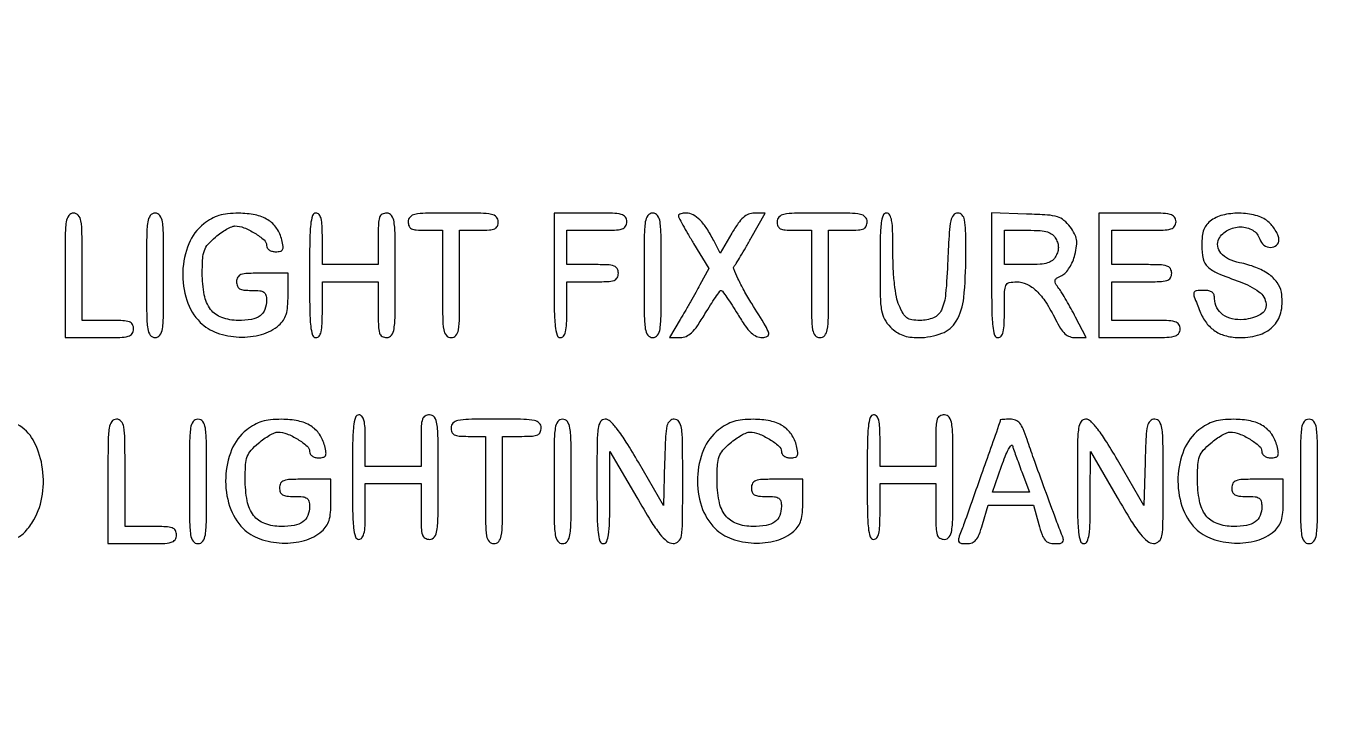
# Model space of a CAD drawing. Extents: x 0 to 1066, y 0 to 761.
# Drawn here: x 895.23 to 920.75, y 295.31 to 309.01 of the extents above; entities that cross this region are included whole.
import ezdxf

# ---------------------------------------------------------------- set-up
doc = ezdxf.new("R2010")
doc.units = 0
doc.header["$MEASUREMENT"] = 0

msp = doc.modelspace()

# ---------------------------------------------------------------- linework, layer by layer
for points in [[(183.390323, 95.266879, 0.000001), (192.989143, 95.254457, 0.000118)], [(479.458836, 95.240684, -0.000004), (502.524384, 95.211821, -0.198594)], [(710.559243, 95.267872, -0.000023), (733.258836, 95.240684, -0.000004), (756.324384, 95.211821, -0.198594)], [(542.992229, 95.24091, -0.000004), (565.972908, 95.212432, -0.198597)], [(606.442229, 95.24091, -0.000004), (629.422908, 95.212432, -0.198597)], [(669.892229, 95.24091, -0.000004), (692.872908, 95.212432, -0.198597)], [(918.459593, 312.194454, -0.000002), (918.5437, 311.832538, -0.000002), (918.621737, 311.496731, -0.000002), (918.687237, 311.214867, -0.000017)]]:
    msp.add_lwpolyline(points, format="xyb")
for points in [[(409.06215, 749.15415), (40.8618, 749.132981), (40.8618, 380.65769), (40.8618, 12.1824), (501.2973, 12.1824), (961.7328, 12.1824), (961.7328, 380.646631), (961.7328, 749.110861), (961.41555, 749.1633, 0.040886), (961.153339, 749.184871, 0.000002), (934.190609, 749.194398, 0.000089), (904.448031, 749.199508, 0.000054), (869.1804, 749.195529, -0.000029), (813.61687, 749.186499, -0.000004), (696.10453, 749.175037, -0.000004), (556.774728, 749.163736, -0.000004)], [(895.9986, 304.0947), (895.9986, 302.868), (896.6754, 302.868, 0.005351), (897.081578, 302.872347, 0.055952), (897.24645, 302.894437, 0.176663), (897.32266, 302.945984, 0.157888), (897.3522, 303.0372, 0.12648), (897.329132, 303.126932, 0.188641), (897.2676, 303.1782, 0.072107), (897.138298, 303.201433, 0.008455), (896.8446, 303.2064), (896.337, 303.2064), (896.337, 304.2639, 0.002827), (896.333269, 304.923859, 0.036854), (896.312466, 305.168063, 0.138781), (896.261206, 305.278532, 0.218517), (896.1678, 305.3214, 0.240299), (896.073478, 305.273291, 0.123223), (896.022667, 305.146912, 0.031956), (896.002189, 304.867562, 0.002322)], [(897.606, 304.0947, 0.002322), (897.609589, 303.321838, 0.031956), (897.630067, 303.042487, 0.123223), (897.680878, 302.916109, 0.240299), (897.7752, 302.868, 0.240299), (897.869522, 302.916109, 0.123223), (897.920333, 303.042487, 0.031956), (897.940811, 303.321838, 0.002322), (897.9444, 304.0947, 0.002322), (897.940811, 304.867562, 0.031956), (897.920333, 305.146912, 0.123223), (897.869522, 305.273291, 0.240299), (897.7752, 305.3214, 0.240299), (897.680878, 305.273291, 0.123223), (897.630067, 305.146912, 0.031956), (897.609589, 304.867562, 0.002322)], [(898.735528, 305.109543, 0.129246), (898.439405, 304.716897, 0.088626), (898.321213, 304.168592, 0.087215), (898.399765, 303.604933, 0.118789), (898.66656, 303.168731, 0.112618), (898.995024, 302.962294, 0.075265), (899.433135, 302.879595, 0.075304), (899.875852, 302.930285, 0.113008), (900.217723, 303.112366, 0.065979), (900.305555, 303.211589, 0.074329), (900.360272, 303.326491, 0.054743), (900.389167, 303.479484, 0.019325), (900.3978, 303.702773), (900.3978, 304.137), (899.8902, 304.137, 0.008455), (899.596502, 304.132033, 0.072107), (899.4672, 304.1088, 0.188641), (899.405668, 304.057532, 0.12648), (899.3826, 303.9678, 0.087745), (899.397599, 303.882992, 0.177212), (899.440763, 303.831836, 0.10769), (899.524366, 303.805553, 0.022514), (899.6787, 303.7986, -0.021714), (899.840785, 303.791558, -0.124268), (899.921465, 303.763551, -0.187079), (899.961895, 303.706864, -0.062494), (899.9748, 303.60402, -0.091498), (899.941163, 303.421747, -0.148314), (899.845374, 303.298186, -0.113347), (899.675288, 303.228047, -0.041372), (899.41412, 303.2064, -0.086758), (899.091534, 303.262799, -0.145015), (898.871323, 303.424775, -0.116882), (898.745379, 303.709949, -0.045825), (898.7058, 304.140889, -0.015089), (898.714447, 304.427368, -0.073154), (898.747695, 304.586158, -0.095003), (898.821151, 304.708179, -0.035007), (898.966091, 304.84858, -0.021479), (899.074886, 304.932417, -0.024071), (899.186526, 305.003263, -0.024321), (899.286391, 305.053828, -0.105406), (899.350992, 305.0676, -0.095864), (899.528327, 305.033284, -0.042073), (899.742896, 304.925265, -0.039621), (899.925319, 304.792347, -0.218876), (899.9748, 304.684727, 0.137225), (899.988337, 304.636332, 0.104143), (900.026196, 304.595939, 0.087371), (900.083739, 304.569135, 0.065501), (900.153171, 304.56, 0.051376), (900.246148, 304.569579, 0.224479), (900.289099, 304.602025, 0.158116), (900.29978, 304.664788, 0.023398), (900.274942, 304.79265, 0.090086), (900.172694, 305.02264, 0.105062), (900.000233, 305.187682, 0.089301), (899.75168, 305.285788, 0.048933), (899.4249, 305.318581, 0.02471), (899.205434, 305.308218, 0.049497), (899.035312, 305.274529, 0.05494), (898.886839, 305.211021, 0.038421)], [(900.8208, 304.0947, 0.003213), (900.825128, 303.421179, 0.022561), (900.844138, 303.0936, 0.049302), (900.880053, 302.917877, 0.328801), (900.9477, 302.868, 0.232029), (901.009437, 302.89828, 0.108427), (901.048569, 302.9808, 0.047315), (901.069301, 303.136657, 0.00942), (901.0746, 303.4179), (901.0746, 303.9678), (901.6245, 303.9678), (902.1744, 303.9678), (902.1744, 303.4179, 0.007414), (902.179171, 303.09612, 0.067313), (902.202058, 302.957887, 0.186514), (902.253413, 302.892704, 0.134481), (902.3436, 302.868, 0.240299), (902.437922, 302.916109, 0.123223), (902.488733, 303.042487, 0.031956), (902.509211, 303.321838, 0.002322), (902.5128, 304.0947, 0.002322), (902.509211, 304.867562, 0.031956), (902.488733, 305.146912, 0.123223), (902.437922, 305.273291, 0.240299), (902.3436, 305.3214, 0.12648), (902.253868, 305.298332, 0.188641), (902.2026, 305.2368, 0.072107), (902.179367, 305.107498, 0.008455), (902.1744, 304.8138), (902.1744, 304.3062), (901.6245, 304.3062), (901.0746, 304.3062), (901.0746, 304.8138, 0.010614), (901.069147, 305.070641, 0.050675), (901.048163, 305.21565, 0.113455), (901.008868, 305.29283, 0.222027), (900.9477, 305.3214, 0.328801), (900.880053, 305.271523, 0.049302), (900.844138, 305.0958, 0.022561), (900.825128, 304.768221, 0.003213)], [(902.7666, 305.1522, 0.094959), (902.783163, 305.065774, 0.184152), (902.83005, 305.014725, 0.098846), (902.923039, 304.98933, 0.017388), (903.105, 304.983), (903.4434, 304.983), (903.4434, 303.9255, 0.002827), (903.447131, 303.265541, 0.036854), (903.467934, 303.021337, 0.138781), (903.519194, 302.910868, 0.218517), (903.6126, 302.868, 0.218517), (903.706006, 302.910868, 0.138781), (903.757266, 303.021337, 0.036854), (903.778069, 303.265541, 0.002827), (903.7818, 303.9255), (903.7818, 304.983), (904.1625, 304.983, 0.013964), (904.372258, 304.988859, 0.090841), (904.474463, 305.01355, 0.188085), (904.525034, 305.064595, 0.102588), (904.5432, 305.1522, 0.193568), (904.506002, 305.244685, 0.15568), (904.411013, 305.296221, 0.043488), (904.202005, 305.317467, 0.003595), (903.6549, 305.3214, 0.003595), (903.107795, 305.317467, 0.043488), (902.898788, 305.296221, 0.15568), (902.803798, 305.244685, 0.193568)], [(905.643, 304.0947, 0.003213), (905.647328, 303.421179, 0.022561), (905.666338, 303.0936, 0.049302), (905.702253, 302.917877, 0.328801), (905.7699, 302.868, 0.232029), (905.831637, 302.89828, 0.108427), (905.870769, 302.9808, 0.047315), (905.891501, 303.136657, 0.00942), (905.8968, 303.4179), (905.8968, 303.9678), (906.4044, 303.9678, 0.008455), (906.698098, 303.972767, 0.072107), (906.8274, 303.996, 0.188641), (906.888932, 304.047268, 0.12648), (906.912, 304.137, 0.12648), (906.888932, 304.226732, 0.188641), (906.8274, 304.278, 0.072107), (906.698098, 304.301233, 0.008455), (906.4044, 304.3062), (905.8968, 304.3062), (905.8968, 304.6446), (905.8968, 304.983), (906.489, 304.983, 0.006583), (906.838892, 304.987607, 0.063075), (906.986025, 305.010193, 0.183695), (907.05487, 305.061626, 0.142406), (907.0812, 305.1522, 0.165398), (907.050083, 305.243695, 0.1727), (906.970163, 305.295274, 0.052938), (906.796445, 305.317157, 0.004884), (906.3621, 305.3214), (905.643, 305.3214)], [(907.4196, 304.0947, 0.002322), (907.423189, 303.321838, 0.031956), (907.443667, 303.042487, 0.123223), (907.494478, 302.916109, 0.240299), (907.5888, 302.868, 0.240299), (907.683122, 302.916109, 0.123223), (907.733933, 303.042487, 0.031956), (907.754411, 303.321838, 0.002322), (907.758, 304.0947, 0.002322), (907.754411, 304.867562, 0.031956), (907.733933, 305.146912, 0.123223), (907.683122, 305.273291, 0.240299), (907.5888, 305.3214, 0.240299), (907.494478, 305.273291, 0.123223), (907.443667, 305.146912, 0.031956), (907.423189, 304.867562, 0.002322)], [(908.0964, 305.269017, 0.12301), (908.105301, 305.233385, 0.003159), (908.184475, 305.087033, 0.006529), (908.281337, 304.915992, 0.00439), (908.396231, 304.723059), (908.696061, 304.229484), (908.520897, 303.908292, -0.002869), (908.438634, 303.759488, -0.001518), (908.334989, 303.575832, -0.00151), (908.227812, 303.388575, -0.002337), (908.133997, 303.22755), (907.922262, 302.868), (908.131488, 302.868, 0.105199), (908.248489, 302.892892, 0.085914), (908.355015, 302.964319, 0.052726), (908.46962, 303.099456, 0.014746), (908.619022, 303.3333, -0.006681), (908.728854, 303.511478, -0.010501), (908.82841, 303.661213, -0.004849), (908.915705, 303.784149, -0.254944), (908.941015, 303.796201, -0.226292), (908.966331, 303.782372, -0.004433), (909.054163, 303.658529, -0.009702), (909.154318, 303.508495, -0.006242), (909.264853, 303.330901, 0.014971), (909.414172, 303.100073, 0.051802), (909.529724, 302.964991, 0.083594), (909.636553, 302.89302, 0.106918), (909.752224, 302.868, 0.130295), (909.851299, 302.894264, 0.351922), (909.876235, 302.95747, 0.060655), (909.812839, 303.098606, 0.002956), (909.544563, 303.536922, -0.011173), (909.39033, 303.798467, -0.01758), (909.271015, 304.030301, -0.011947), (909.186079, 304.222424, -0.293207), (909.195932, 304.277172, 0.047422), (909.234279, 304.327228, 0.003721), (909.32238, 304.470442, 0.005039), (909.424667, 304.643436, 0.003834), (909.533365, 304.83495), (909.804552, 305.3214), (909.593015, 305.3214, 0.093558), (909.478444, 305.299773, 0.088897), (909.377318, 305.237706, 0.059307), (909.274531, 305.121575, 0.018991), (909.150337, 304.926989), (908.919197, 304.532577), (908.79331, 304.778939, 0.025616), (908.655375, 305.017839, 0.052309), (908.519502, 305.18608, 0.070756), (908.385301, 305.287179, 0.126762), (908.252488, 305.3214, 0.031847), (908.192694, 305.317588, 0.049151), (908.142251, 305.306012, 0.063174), (908.107325, 305.289143, 0.253917)], [(910.0422, 305.1522, 0.094959), (910.058763, 305.065774, 0.184152), (910.10565, 305.014725, 0.098846), (910.198639, 304.98933, 0.017388), (910.3806, 304.983), (910.719, 304.983), (910.719, 303.9255, 0.002827), (910.722731, 303.265541, 0.036854), (910.743534, 303.021337, 0.138781), (910.794794, 302.910868, 0.218517), (910.8882, 302.868, 0.218517), (910.981606, 302.910868, 0.138781), (911.032866, 303.021337, 0.036854), (911.053669, 303.265541, 0.002827), (911.0574, 303.9255), (911.0574, 304.983), (911.4381, 304.983, 0.013964), (911.647858, 304.988859, 0.090841), (911.750063, 305.01355, 0.188085), (911.800634, 305.064595, 0.102588), (911.8188, 305.1522, 0.193568), (911.781602, 305.244685, 0.15568), (911.686613, 305.296221, 0.043488), (911.477605, 305.317467, 0.003595), (910.9305, 305.3214, 0.003595), (910.383395, 305.317467, 0.043488), (910.174388, 305.296221, 0.15568), (910.079398, 305.244685, 0.193568)], [(912.0726, 304.302355, 0.003964), (912.077625, 303.668502, 0.037977), (912.10237, 303.399631, 0.086932), (912.16229, 303.230839, 0.067817), (912.280255, 303.075655, 0.045287), (912.397429, 302.97798, 0.061733), (912.519229, 302.914405, 0.057123), (912.660102, 302.879388, 0.032389), (912.835716, 302.868, 0.091481), (913.293483, 302.95246, 0.171956), (913.576283, 303.193325, 0.107033), (913.724319, 303.65313, 0.02456), (913.7646, 304.472683, 0.004091), (913.760458, 304.978882, 0.042042), (913.739504, 305.186879, 0.139542), (913.691241, 305.283871, 0.210994), (913.606267, 305.3214, 0.224554), (913.519766, 305.280489, 0.120063), (913.467404, 305.171607, 0.038088), (913.43661, 304.941674, 0.003955), (913.409825, 304.396462, -0.011778), (913.36615, 303.72271, -0.086058), (913.283304, 303.411262, -0.186836), (913.127586, 303.260354, -0.100409), (912.861624, 303.2064, -0.036356), (912.699866, 303.218177, -0.118728), (912.600954, 303.257881, -0.110433), (912.526963, 303.340102, -0.02926), (912.448983, 303.499783, -0.051176), (912.397426, 303.670361, -0.018965), (912.359064, 303.918597, -0.016895), (912.334492, 304.21899, -0.011958), (912.3264, 304.557283, 0.005918), (912.321605, 304.962443, 0.03524), (912.301738, 305.172897, 0.084231), (912.263549, 305.283437, 0.274093), (912.1995, 305.3214, 0.308918), (912.133315, 305.276195, 0.062189), (912.096384, 305.130409, 0.026926), (912.077083, 304.855339, 0.004053)], [(914.2722, 304.098121, 0.003202), (914.276526, 303.422613, 0.022501), (914.295532, 303.09417, 0.049121), (914.33143, 302.917947, 0.329081), (914.3991, 302.868, 0.232029), (914.460837, 302.89828, 0.108427), (914.499969, 302.9808, 0.047315), (914.520701, 303.136657, 0.00942), (914.526, 303.4179, -0.00595), (914.530307, 303.779865, -0.096871), (914.556344, 303.897998, -0.238613), (914.62101, 303.951615, -0.056005), (914.765053, 303.9678, -0.111153), (914.966505, 303.922456, -0.081177), (915.15582, 303.791601, -0.058854), (915.34151, 303.564971, -0.025924), (915.533372, 303.22755, 0.021841), (915.633116, 303.048753, 0.069009), (915.72027, 302.943227, 0.100305), (915.812778, 302.887432, 0.085906), (915.925045, 302.868), (916.13625, 302.868), (915.930073, 303.26985, 0.006834), (915.842006, 303.435872, 0.006481), (915.747898, 303.602412, 0.006451), (915.660851, 303.74756, 0.022591), (915.599427, 303.837675, -0.02569), (915.532848, 303.936664, -0.192002), (915.523929, 303.991464, -0.198014), (915.555263, 304.03639, -0.027525), (915.656128, 304.093575, 0.089041), (915.734081, 304.151414, 0.046566), (915.808598, 304.247076, 0.042448), (915.871834, 304.367402, 0.038847), (915.916064, 304.500263, 0.026721), (915.950034, 304.676622, 0.076578), (915.948042, 304.801041, 0.082928), (915.909016, 304.913384, 0.035157), (915.822672, 305.048062, 0.057331), (915.700102, 305.17834, 0.10358), (915.571717, 305.247632, 0.055706), (915.376585, 305.282574, 0.007564), (914.961358, 305.303671), (914.2722, 305.328243)], [(916.3872, 304.0947), (916.3872, 302.868), (917.1909, 302.868, 0.004147), (917.681609, 302.87207, 0.047763), (917.872988, 302.893603, 0.16431), (917.960394, 302.945193, 0.179874), (917.9946, 303.0372, 0.157888), (917.96506, 303.128416, 0.176663), (917.88885, 303.179962, 0.055952), (917.723978, 303.202053, 0.005351), (917.3178, 303.2064), (916.641, 303.2064), (916.641, 303.5871), (916.641, 303.9678), (917.2332, 303.9678, 0.006583), (917.583092, 303.972407, 0.063075), (917.730225, 303.994993, 0.183695), (917.79907, 304.046426, 0.142406), (917.8254, 304.137, 0.142406), (917.79907, 304.227574, 0.183695), (917.730225, 304.279007, 0.063075), (917.583092, 304.301593, 0.006583), (917.2332, 304.3062), (916.641, 304.3062), (916.641, 304.6446), (916.641, 304.983), (917.2755, 304.983, 0.005909), (917.653526, 304.987467, 0.059311), (917.809538, 305.00979, 0.180365), (917.882056, 305.061288, 0.150217), (917.91, 305.1522, 0.17273), (917.877327, 305.243957, 0.168559), (917.793675, 305.29555, 0.050222), (917.611122, 305.317249, 0.004487), (917.1486, 305.3214), (916.3872, 305.3214)], [(918.60795, 305.179744, 0.064007), (918.515152, 305.095532, 0.085808), (918.457351, 304.997965, 0.066535), (918.426834, 304.868074, 0.024477), (918.4176, 304.679558, 0.055339), (918.446237, 304.421612, 0.149321), (918.536473, 304.263124, 0.090969), (918.730244, 304.137462, 0.013145), (919.171697, 303.967457, -0.070637), (919.546195, 303.771369, -0.215768), (919.685951, 303.528624, -0.299828), (919.578196, 303.324264, -0.104684), (919.244404, 303.22307, -0.073735), (919.017938, 303.237005, -0.104161), (918.833647, 303.318473, -0.119079), (918.714323, 303.457312, -0.118782), (918.6714, 303.635443, 0.082235), (918.658946, 303.710652, 0.147435), (918.622833, 303.761134, 0.119852), (918.558624, 303.789694, 0.045016), (918.4599, 303.7986, 0.028442), (918.305493, 303.78981, 0.327023), (918.263392, 303.750913, 0.139119), (918.270029, 303.671742, 0.005125), (918.379889, 303.388801, 0.065244), (918.508677, 303.159052, 0.088006), (918.682042, 302.996238, 0.085852), (918.90434, 302.900365, 0.059042), (919.177473, 302.868, 0.079385), (919.566677, 302.930186, 0.130563), (919.844488, 303.110824, 0.137881), (919.986628, 303.397302, 0.093265), (919.986828, 303.764047, 0.114024), (919.903295, 303.954928, 0.079467), (919.73427, 304.119686, 0.063948), (919.484922, 304.2515, 0.038754), (919.163766, 304.344234, -0.060203), (918.947087, 304.416977, -0.103319), (918.796006, 304.531845, -0.141227), (918.731642, 304.670635, -0.162669), (918.756078, 304.813946, -0.149104), (918.929837, 304.987003, -0.123853), (919.184231, 305.049498, -0.133716), (919.423553, 304.9829, -0.183571), (919.561073, 304.809472, 0.153609), (919.642987, 304.692812, 0.157876), (919.776016, 304.645661, 0.194842), (919.891996, 304.688972, 0.210147), (919.9404, 304.799053, 0.093821), (919.926733, 304.871246, 0.037607), (919.882883, 304.96217, 0.035541), (919.819523, 305.055663, 0.037508), (919.744597, 305.137453, 0.118482), (919.51887, 305.266194, 0.061394), (919.196523, 305.318156, 0.060569), (918.864356, 305.290254, 0.10142)], [(915.5412, 304.8138, -0.049536), (915.577362, 304.726426, -0.073486), (915.589453, 304.6446, -0.073486), (915.577362, 304.562774, -0.049536), (915.5412, 304.4754, -0.09537), (915.472305, 304.390475, -0.100861), (915.378066, 304.339233, -0.059921), (915.233032, 304.313248, -0.014397), (914.988323, 304.3062), (914.526, 304.3062), (914.526, 304.6446), (914.526, 304.983), (914.988323, 304.983, -0.014397), (915.233032, 304.975952, -0.059921), (915.378066, 304.949967, -0.100861), (915.472305, 304.898725, -0.09537)], [(893.799, 300.0339), (893.799, 298.8072), (894.28545, 298.815633, 0.018847), (894.74842, 298.841133, 0.076273), (895.021829, 298.909481, 0.107083), (895.213018, 299.043269, 0.057946), (895.383222, 299.276164, 0.09461), (895.554213, 299.780818, 0.077415), (895.544801, 300.351431, 0.083451), (895.369167, 300.851865, 0.148656), (895.058984, 301.153603, 0.065462), (894.94664, 301.194066, 0.01784), (894.760659, 301.227774, 0.017725), (894.545031, 301.251191, 0.017594), (894.32775, 301.259353), (893.799, 301.2606)], [(896.8446, 300.0339), (896.8446, 298.8072), (897.5214, 298.8072, 0.005351), (897.927578, 298.811547, 0.055952), (898.09245, 298.833637, 0.176663), (898.16866, 298.885184, 0.157888), (898.1982, 298.9764, 0.12648), (898.175132, 299.066132, 0.188641), (898.1136, 299.1174, 0.072107), (897.984298, 299.140633, 0.008455), (897.6906, 299.1456), (897.183, 299.1456), (897.183, 300.2031, 0.002827), (897.179269, 300.863059, 0.036854), (897.158466, 301.107262, 0.138781), (897.107206, 301.217732, 0.218517), (897.0138, 301.2606, 0.240299), (896.919478, 301.212491, 0.123223), (896.868667, 301.086113, 0.031956), (896.848189, 300.806762, 0.002322)], [(898.452, 300.0339, 0.002322), (898.455589, 299.261038, 0.031956), (898.476067, 298.981687, 0.123223), (898.526878, 298.855309, 0.240299), (898.6212, 298.8072, 0.240299), (898.715522, 298.855309, 0.123223), (898.766333, 298.981687, 0.031956), (898.786811, 299.261038, 0.002322), (898.7904, 300.0339, 0.002322), (898.786811, 300.806762, 0.031956), (898.766333, 301.086113, 0.123223), (898.715522, 301.212491, 0.240299), (898.6212, 301.2606, 0.240299), (898.526878, 301.212491, 0.123223), (898.476067, 301.086113, 0.031956), (898.455589, 300.806762, 0.002322)], [(899.581528, 301.048743, 0.129246), (899.285405, 300.656097, 0.088626), (899.167213, 300.107792, 0.087215), (899.245765, 299.544133, 0.118789), (899.51256, 299.107931, 0.112618), (899.841024, 298.901494, 0.075265), (900.279135, 298.818795, 0.075304), (900.721852, 298.869485, 0.113008), (901.063723, 299.051566, 0.065979), (901.151555, 299.150789, 0.074329), (901.206272, 299.265691, 0.054743), (901.235167, 299.418684, 0.019325), (901.2438, 299.641973), (901.2438, 300.0762), (900.7362, 300.0762, 0.008455), (900.442502, 300.071233, 0.072107), (900.3132, 300.048, 0.188641), (900.251668, 299.996732, 0.12648), (900.2286, 299.907, 0.087745), (900.243599, 299.822192, 0.177212), (900.286763, 299.771036, 0.10769), (900.370366, 299.744753, 0.022514), (900.5247, 299.7378, -0.021714), (900.686785, 299.730758, -0.124268), (900.767465, 299.702751, -0.187079), (900.807895, 299.646064, -0.062494), (900.8208, 299.54322, -0.091498), (900.787163, 299.360947, -0.148314), (900.691374, 299.237386, -0.113347), (900.521288, 299.167247, -0.041372), (900.26012, 299.1456, -0.086758), (899.937534, 299.201999, -0.145015), (899.717323, 299.363975, -0.116882), (899.591379, 299.649149, -0.045825), (899.5518, 300.080089, -0.015089), (899.560447, 300.366568, -0.073154), (899.593695, 300.525358, -0.095003), (899.667151, 300.647379, -0.035007), (899.812091, 300.78778, -0.021479), (899.920886, 300.871617, -0.024071), (900.032526, 300.942463, -0.024321), (900.132391, 300.993028, -0.105406), (900.196992, 301.0068, -0.095864), (900.374327, 300.972484, -0.042073), (900.588896, 300.864465, -0.039621), (900.771319, 300.731547, -0.218876), (900.8208, 300.623927, 0.137225), (900.834337, 300.575532, 0.104143), (900.872196, 300.535139, 0.087371), (900.929739, 300.508335, 0.065501), (900.999171, 300.4992, 0.051376), (901.092148, 300.508779, 0.224479), (901.135099, 300.541225, 0.158116), (901.14578, 300.603988, 0.023398), (901.120942, 300.73185, 0.090086), (901.018694, 300.96184, 0.105062), (900.846233, 301.126882, 0.089301), (900.59768, 301.224988, 0.048933), (900.2709, 301.257781, 0.02471), (900.051434, 301.247418, 0.049497), (899.881312, 301.213729, 0.05494), (899.732839, 301.150221, 0.038421)], [(901.6668, 300.1185, 0.003213), (901.671128, 299.444979, 0.022561), (901.690138, 299.1174, 0.049302), (901.726053, 298.941677, 0.328801), (901.7937, 298.8918, 0.232029), (901.855437, 298.92208, 0.108427), (901.894569, 299.0046, 0.047315), (901.915301, 299.160457, 0.00942), (901.9206, 299.4417), (901.9206, 299.9916), (902.4705, 299.9916), (903.0204, 299.9916), (903.0204, 299.4417, 0.007414), (903.025171, 299.11992, 0.067313), (903.048058, 298.981688, 0.186514), (903.099413, 298.916504, 0.134481), (903.1896, 298.8918, 0.240299), (903.283922, 298.939909, 0.123223), (903.334733, 299.066287, 0.031956), (903.355211, 299.345638, 0.002322), (903.3588, 300.1185, 0.002322), (903.355211, 300.891362, 0.031956), (903.334733, 301.170712, 0.123223), (903.283922, 301.297091, 0.240299), (903.1896, 301.3452, 0.12648), (903.099868, 301.322132, 0.188641), (903.0486, 301.2606, 0.072107), (903.025367, 301.131298, 0.008455), (903.0204, 300.8376), (903.0204, 300.33), (902.4705, 300.33), (901.9206, 300.33), (901.9206, 300.8376, 0.010614), (901.915147, 301.094441, 0.050675), (901.894162, 301.23945, 0.113455), (901.854868, 301.31663, 0.222027), (901.7937, 301.3452, 0.328801), (901.726053, 301.295323, 0.049302), (901.690138, 301.1196, 0.022561), (901.671128, 300.792021, 0.003213)], [(903.6126, 301.0914, 0.094959), (903.629163, 301.004974, 0.184152), (903.67605, 300.953925, 0.098846), (903.769039, 300.92853, 0.017388), (903.951, 300.9222), (904.2894, 300.9222), (904.2894, 299.8647, 0.002827), (904.293131, 299.204741, 0.036854), (904.313934, 298.960537, 0.138781), (904.365194, 298.850068, 0.218517), (904.4586, 298.8072, 0.218517), (904.552006, 298.850068, 0.138781), (904.603266, 298.960537, 0.036854), (904.624069, 299.204741, 0.002827), (904.6278, 299.8647), (904.6278, 300.9222), (905.0085, 300.9222, 0.013964), (905.218258, 300.928059, 0.090841), (905.320463, 300.95275, 0.188085), (905.371034, 301.003795, 0.102588), (905.3892, 301.0914, 0.193568), (905.352002, 301.183885, 0.15568), (905.257013, 301.235421, 0.043488), (905.048005, 301.256667, 0.003595), (904.5009, 301.2606, 0.003595), (903.953795, 301.256667, 0.043488), (903.744788, 301.235421, 0.15568), (903.649798, 301.183885, 0.193568)], [(905.643, 300.0339, 0.002322), (905.646589, 299.261038, 0.031956), (905.667067, 298.981687, 0.123223), (905.717878, 298.855309, 0.240299), (905.8122, 298.8072, 0.240299), (905.906522, 298.855309, 0.123223), (905.957333, 298.981687, 0.031956), (905.977811, 299.261038, 0.002322), (905.9814, 300.0339, 0.002322), (905.977811, 300.806762, 0.031956), (905.957333, 301.086113, 0.123223), (905.906522, 301.212491, 0.240299), (905.8122, 301.2606, 0.240299), (905.717878, 301.212491, 0.123223), (905.667067, 301.086113, 0.031956), (905.646589, 300.806762, 0.002322)], [(906.489, 300.0339, 0.003213), (906.493328, 299.360379, 0.022561), (906.512338, 299.0328, 0.049302), (906.548253, 298.857077, 0.328801), (906.6159, 298.8072, 0.295501), (906.681272, 298.849531, 0.070336), (906.719006, 298.980231, 0.029944), (906.73904, 299.227794, 0.004715), (906.744637, 299.71665), (906.746474, 300.6261), (907.273387, 299.719957, 0.006242), (907.552761, 299.253024, 0.029041), (907.732482, 298.995737, 0.052989), (907.869726, 298.855238, 0.170079), (907.99065, 298.810507, 0.199339), (908.098931, 298.853273, 0.163117), (908.156625, 298.964706, 0.036571), (908.177704, 299.223581, 0.002034), (908.181, 300.0339, 0.002367), (908.177369, 300.801072, 0.031318), (908.156984, 301.083383, 0.117824), (908.107177, 301.212077, 0.246563), (908.01476, 301.2606, 0.195513), (907.923955, 301.223682, 0.145553), (907.870652, 301.128256, 0.043894), (907.843139, 300.921993, 0.004128), (907.82441, 300.410718), (907.8003, 299.560836), (907.307117, 300.410718, 0.007787), (907.067038, 300.809983, 0.025041), (906.890201, 301.06461, 0.035073), (906.752347, 301.219518, 0.195814), (906.651467, 301.2606, 0.254619), (906.561461, 301.211588, 0.110911), (906.512951, 301.079758, 0.030502), (906.492687, 300.793586, 0.002427)], [(908.887528, 301.048743, 0.129246), (908.591405, 300.656097, 0.088626), (908.473213, 300.107792, 0.087215), (908.551765, 299.544133, 0.118789), (908.81856, 299.107931, 0.112618), (909.147024, 298.901494, 0.075265), (909.585135, 298.818795, 0.075304), (910.027852, 298.869485, 0.113008), (910.369723, 299.051566, 0.065979), (910.457555, 299.150789, 0.074329), (910.512272, 299.265691, 0.054743), (910.541167, 299.418684, 0.019325), (910.5498, 299.641973), (910.5498, 300.0762), (910.0422, 300.0762, 0.008455), (909.748502, 300.071233, 0.072107), (909.6192, 300.048, 0.188641), (909.557668, 299.996732, 0.12648), (909.5346, 299.907, 0.087745), (909.549599, 299.822192, 0.177212), (909.592763, 299.771036, 0.10769), (909.676366, 299.744753, 0.022514), (909.8307, 299.7378, -0.021714), (909.992785, 299.730758, -0.124268), (910.073465, 299.702751, -0.187079), (910.113895, 299.646064, -0.062494), (910.1268, 299.54322, -0.091498), (910.093163, 299.360947, -0.148314), (909.997374, 299.237386, -0.113347), (909.827288, 299.167247, -0.041372), (909.56612, 299.1456, -0.086758), (909.243534, 299.201999, -0.145015), (909.023323, 299.363975, -0.116882), (908.897379, 299.649149, -0.045825), (908.8578, 300.080089, -0.015089), (908.866447, 300.366568, -0.073154), (908.899695, 300.525358, -0.095003), (908.973151, 300.647379, -0.035007), (909.118091, 300.78778, -0.021479), (909.226886, 300.871617, -0.024071), (909.338526, 300.942463, -0.024321), (909.438391, 300.993028, -0.105406), (909.502992, 301.0068, -0.095864), (909.680327, 300.972484, -0.042073), (909.894896, 300.864465, -0.039621), (910.077319, 300.731547, -0.218876), (910.1268, 300.623927, 0.137225), (910.140337, 300.575532, 0.104143), (910.178196, 300.535139, 0.087371), (910.235739, 300.508335, 0.065501), (910.305171, 300.4992, 0.051376), (910.398148, 300.508779, 0.224479), (910.441099, 300.541225, 0.158116), (910.45178, 300.603988, 0.023398), (910.426942, 300.73185, 0.090086), (910.324694, 300.96184, 0.105062), (910.152233, 301.126882, 0.089301), (909.90368, 301.224988, 0.048933), (909.5769, 301.257781, 0.02471), (909.357434, 301.247418, 0.049497), (909.187312, 301.213729, 0.05494), (909.038839, 301.150221, 0.038421)], [(911.8188, 300.1185, 0.003213), (911.823128, 299.444979, 0.022561), (911.842138, 299.1174, 0.049302), (911.878053, 298.941677, 0.328801), (911.9457, 298.8918, 0.232029), (912.007437, 298.92208, 0.108427), (912.046569, 299.0046, 0.047315), (912.067301, 299.160457, 0.00942), (912.0726, 299.4417), (912.0726, 299.9916), (912.6225, 299.9916), (913.1724, 299.9916), (913.1724, 299.4417, 0.007414), (913.177171, 299.11992, 0.067313), (913.200058, 298.981688, 0.186514), (913.251413, 298.916504, 0.134481), (913.3416, 298.8918, 0.240299), (913.435922, 298.939909, 0.123223), (913.486733, 299.066287, 0.031956), (913.507211, 299.345638, 0.002322), (913.5108, 300.1185, 0.002322), (913.507211, 300.891362, 0.031956), (913.486733, 301.170712, 0.123223), (913.435922, 301.297091, 0.240299), (913.3416, 301.3452, 0.12648), (913.251868, 301.322132, 0.188641), (913.2006, 301.2606, 0.072107), (913.177367, 301.131298, 0.008455), (913.1724, 300.8376), (913.1724, 300.33), (912.6225, 300.33), (912.0726, 300.33), (912.0726, 300.8376, 0.010614), (912.067147, 301.094441, 0.050675), (912.046163, 301.23945, 0.113455), (912.006868, 301.31663, 0.222027), (911.9457, 301.3452, 0.328801), (911.878053, 301.295323, 0.049302), (911.842138, 301.1196, 0.022561), (911.823128, 300.792021, 0.003213)], [(914.441395, 301.23945, -0.084799), (914.434891, 301.201434, -0.000052), (914.06892, 300.162662, -0.000388), (913.733376, 299.212928, -0.009822), (913.636375, 298.95525, 0.060048), (913.616783, 298.881519, 0.230938), (913.631032, 298.837662, 0.170663), (913.679125, 298.813554, 0.031659), (913.779379, 298.8072, 0.086283), (913.887494, 298.825997, 0.134827), (913.964323, 298.879959, 0.082591), (914.026396, 298.98697, 0.018432), (914.093868, 299.1879), (914.206276, 299.5686), (914.651243, 299.5686), (915.096211, 299.5686), (915.2028, 299.1879, 0.017944), (915.268185, 298.98299, 0.087286), (915.328412, 298.877531, 0.141822), (915.405634, 298.825152, 0.078722), (915.518946, 298.8072, 0.029308), (915.624092, 298.813368, 0.166988), (915.673822, 298.837276, 0.236769), (915.688664, 298.881066, 0.061225), (915.66889, 298.95525, -0.006965), (915.546601, 299.271606, -0.001209), (915.325345, 299.87304, -0.001323), (915.105617, 300.479787, -0.005089), (914.973852, 300.85875, 0.017403), (914.895081, 301.0685, 0.074917), (914.826322, 301.182275, 0.125362), (914.746616, 301.240172, 0.094981), (914.640049, 301.2606, 0.00999), (914.563884, 301.259078, 0.016528), (914.499752, 301.254387, 0.010464), (914.448648, 301.247862, 0.371455)], [(915.9642, 300.0339, 0.003213), (915.968528, 299.360379, 0.022561), (915.987538, 299.0328, 0.049302), (916.023453, 298.857077, 0.328801), (916.0911, 298.8072, 0.295501), (916.156472, 298.849531, 0.070336), (916.194206, 298.980231, 0.029944), (916.21424, 299.227794, 0.004715), (916.219837, 299.71665), (916.221674, 300.6261), (916.748587, 299.719957, 0.006242), (917.027961, 299.253024, 0.029041), (917.207682, 298.995737, 0.052989), (917.344926, 298.855238, 0.170079), (917.46585, 298.810507, 0.199339), (917.574131, 298.853273, 0.163117), (917.631825, 298.964706, 0.036571), (917.652904, 299.223581, 0.002034), (917.6562, 300.0339, 0.002367), (917.652569, 300.801072, 0.031318), (917.632184, 301.083383, 0.117824), (917.582377, 301.212077, 0.246563), (917.48996, 301.2606, 0.195513), (917.399155, 301.223682, 0.145553), (917.345852, 301.128256, 0.043894), (917.318339, 300.921993, 0.004128), (917.29961, 300.410718), (917.2755, 299.560836), (916.782317, 300.410718, 0.007787), (916.542238, 300.809983, 0.025041), (916.365401, 301.06461, 0.035073), (916.227547, 301.219518, 0.195814), (916.126667, 301.2606, 0.254619), (916.036661, 301.211588, 0.110911), (915.988151, 301.079758, 0.030502), (915.967887, 300.793586, 0.002427)], [(918.362728, 301.048743, 0.129246), (918.066605, 300.656097, 0.088626), (917.948413, 300.107792, 0.087215), (918.026965, 299.544133, 0.118789), (918.29376, 299.107931, 0.112618), (918.622224, 298.901494, 0.075265), (919.060335, 298.818795, 0.075304), (919.503052, 298.869485, 0.113008), (919.844923, 299.051566, 0.065979), (919.932755, 299.150789, 0.074329), (919.987472, 299.265691, 0.054743), (920.016367, 299.418684, 0.019325), (920.025, 299.641973), (920.025, 300.0762), (919.5174, 300.0762, 0.008455), (919.223702, 300.071233, 0.072107), (919.0944, 300.048, 0.188641), (919.032868, 299.996732, 0.12648), (919.0098, 299.907, 0.087745), (919.024799, 299.822192, 0.177212), (919.067963, 299.771036, 0.10769), (919.151566, 299.744753, 0.022514), (919.3059, 299.7378, -0.021714), (919.467985, 299.730758, -0.124268), (919.548665, 299.702751, -0.187079), (919.589095, 299.646064, -0.062494), (919.602, 299.54322, -0.091498), (919.568363, 299.360947, -0.148314), (919.472574, 299.237386, -0.113347), (919.302488, 299.167247, -0.041372), (919.04132, 299.1456, -0.086758), (918.718734, 299.201999, -0.145015), (918.498523, 299.363975, -0.116882), (918.372579, 299.649149, -0.045825), (918.333, 300.080089, -0.015089), (918.341647, 300.366568, -0.073154), (918.374895, 300.525358, -0.095003), (918.448351, 300.647379, -0.035007), (918.593291, 300.78778, -0.021479), (918.702086, 300.871617, -0.024071), (918.813726, 300.942463, -0.024321), (918.913591, 300.993028, -0.105406), (918.978192, 301.0068, -0.095864), (919.155527, 300.972484, -0.042073), (919.370096, 300.864465, -0.039621), (919.552519, 300.731547, -0.218876), (919.602, 300.623927, 0.137225), (919.615537, 300.575532, 0.104143), (919.653396, 300.535139, 0.087371), (919.710939, 300.508335, 0.065501), (919.780371, 300.4992, 0.051376), (919.873348, 300.508779, 0.224479), (919.916299, 300.541225, 0.158116), (919.92698, 300.603988, 0.023398), (919.902142, 300.73185, 0.090086), (919.799894, 300.96184, 0.105062), (919.627433, 301.126882, 0.089301), (919.37888, 301.224988, 0.048933), (919.0521, 301.257781, 0.02471), (918.832634, 301.247418, 0.049497), (918.662512, 301.213729, 0.05494), (918.514039, 301.150221, 0.038421)], [(920.3634, 300.0339, 0.002322), (920.366989, 299.261038, 0.031956), (920.387467, 298.981687, 0.123223), (920.438278, 298.855309, 0.240299), (920.5326, 298.8072, 0.240299), (920.626922, 298.855309, 0.123223), (920.677733, 298.981687, 0.031956), (920.698211, 299.261038, 0.002322), (920.7018, 300.0339, 0.002322), (920.698211, 300.806762, 0.031956), (920.677733, 301.086113, 0.123223), (920.626922, 301.212491, 0.240299), (920.5326, 301.2606, 0.240299), (920.438278, 301.212491, 0.123223), (920.387467, 301.086113, 0.031956), (920.366989, 300.806762, 0.002322)], [(914.867555, 300.22425), (915.017344, 299.8224), (914.655038, 299.8224), (914.292732, 299.8224), (914.470543, 300.336818, -0.011999), (914.541293, 300.526624, -0.026422), (914.606317, 300.667059, -0.047278), (914.656634, 300.743701, -0.601846), (914.68306, 300.738668, 0.009837), (914.704896, 300.672495, 0.001488), (914.751571, 300.541123, 0.001668), (914.807662, 300.386356, 0.001442)]]:
    msp.add_lwpolyline(points, format="xyb", close=True)

doc.saveas('drawing.dxf')
